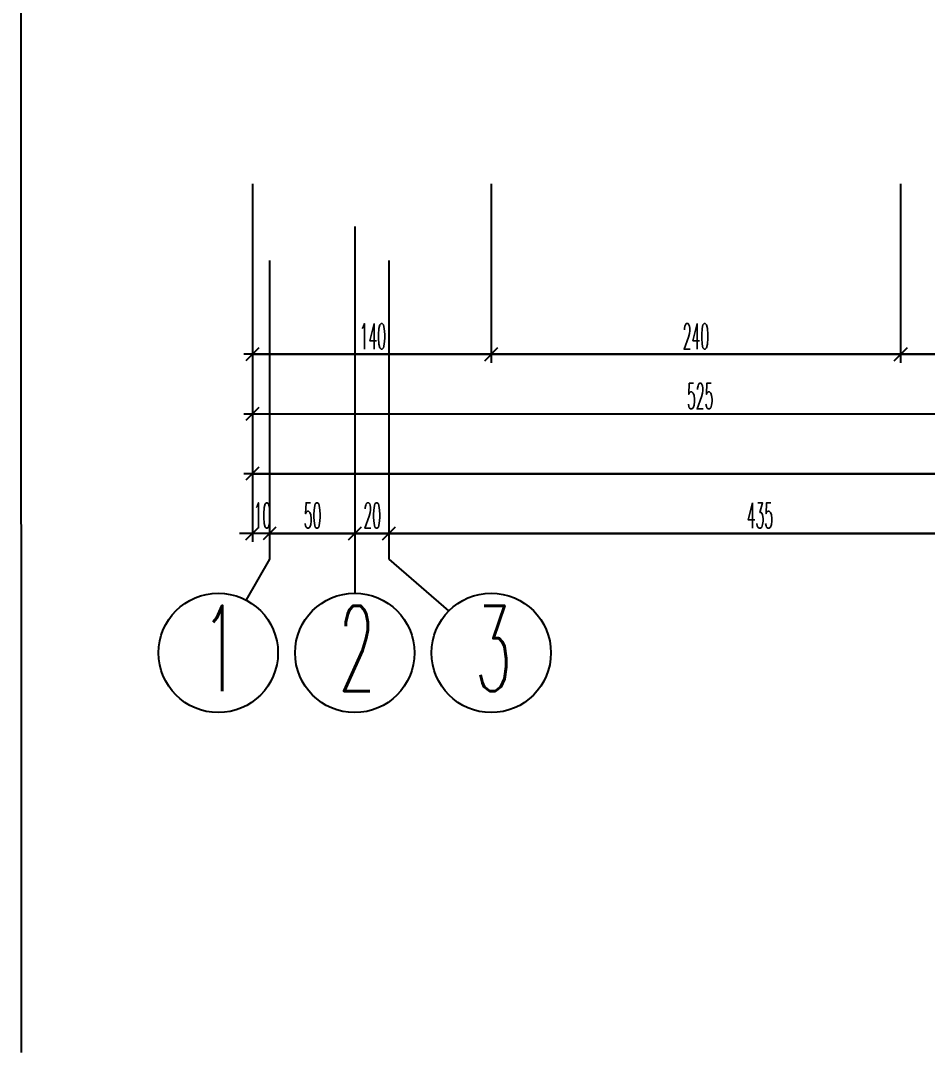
# Model space of a CAD drawing. Extents: x 78 to 306, y -397 to 18.
# Drawn here: x 271.836 to 271.9423, y -396.8934 to -396.7724 of the extents above; entities that cross this region are included whole.
import ezdxf

# ---------------------------------------------------------------- set-up
doc = ezdxf.new("R2010")
doc.units = 0
doc.header["$LTSCALE"] = 0.5
doc.header["$MEASUREMENT"] = 0
doc.linetypes.add('DASHDOT2', pattern=[0.5, 0.25, -0.125, 0, -0.125])
doc.linetypes.add('DASHED', pattern=[0.75, 0.5, -0.25])
doc.layers.get('0').update_dxf_attribs({"linetype": 'CONTINUOUS'})
for name, color, linetype in [('AKS', 5, 'DASHDOT2'), ('INS.YAKL.', 30, 'CONTINUOUS'), ('KOLON', 4, 'CONTINUOUS'), ('OLCU', 31, 'CONTINUOUS'), ('TEFRIS', 11, 'CONTINUOUS')]:
    doc.layers.add(name, color=color, linetype=linetype)
doc.styles.add('OLCU', font='romans.shx', dxfattribs={"width": 0.6, "height": 0.125})
doc.styles.add('OLCUIC', font='ROMANS.SHX', dxfattribs={"width": 0.4, "height": 0.15})

msp = doc.modelspace()

# ---------------------------------------------------------------- linework, layer by layer
at = {"color": 0, "linetype": 'ByBlock'}
for p, q in [((271.86389, -396.81081), (271.86239, -396.81231)), ((271.89189, -396.81081), (271.89039, -396.81231)), ((271.89039, -396.81231), (271.89189, -396.81081)), ((271.93989, -396.81081), (271.93839, -396.81231)), ((271.93839, -396.81231), (271.93989, -396.81081)), ((271.86389, -396.81781), (271.86239, -396.81931)), ((271.86389, -396.82481), (271.86239, -396.82631)), ((271.86239, -396.83331), (271.86389, -396.83181)), ((271.86589, -396.83181), (271.86439, -396.83331)), ((271.86589, -396.83181), (271.86439, -396.83331)), ((271.87589, -396.83181), (271.87439, -396.83331)), ((271.87439, -396.83331), (271.87589, -396.83181)), ((271.87989, -396.83181), (271.87839, -396.83331)), ((271.87839, -396.83331), (271.87989, -396.83181))]:
    msp.add_line(p, q, dxfattribs=at)
at = {"layer": 'AKS'}
for p, q in [((271.87514, -396.37156), (271.87514, -396.83956)), ((271.86514, -396.37556), (271.86514, -396.83556)), ((271.87914, -396.37556), (271.87914, -396.83556)), ((271.86514, -396.83556), (271.8624, -396.84036)), ((271.87914, -396.83556), (271.88615, -396.84165))]:
    msp.add_line(p, q, dxfattribs=at)
at = {"layer": 'INS.YAKL.', "linetype": 'DASHED', "ltscale": 0.5}
msp.add_line((271.83606, -396.8934), (271.83597, -396.45867), dxfattribs=at)
at = {"layer": 'OLCU', "ltscale": 1.4}
for p, q in [((271.86314, -396.79156), (271.86314, -396.83356)), ((271.89114, -396.79156), (271.89114, -396.81256)), ((271.93914, -396.79156), (271.93914, -396.81256)), ((272.05714, -396.81156), (271.86214, -396.81156)), ((271.86314, -396.81156), (271.89114, -396.81156)), ((271.89114, -396.81156), (271.93914, -396.81156)), ((271.93914, -396.81156), (271.96814, -396.81156)), ((272.05714, -396.81856), (271.86214, -396.81856)), ((271.96814, -396.81856), (271.86314, -396.81856)), ((272.05714, -396.82556), (271.86214, -396.82556)), ((271.86314, -396.82556), (272.25114, -396.82556)), ((271.86314, -396.83256), (271.86164, -396.83256)), ((272.05714, -396.83256), (271.86214, -396.83256)), ((271.86514, -396.83256), (271.87514, -396.83256)), ((271.86514, -396.83256), (271.86664, -396.83256)), ((271.87514, -396.83256), (271.87914, -396.83256)), ((271.87914, -396.83256), (271.96614, -396.83256))]:
    msp.add_line(p, q, dxfattribs=at)
at = {"layer": 'TEFRIS'}
for centre in [(271.85914, -396.84656), (271.87514, -396.84656), (271.89114, -396.84656)]:
    msp.add_circle(centre, 0.007, dxfattribs=at)

# ---------------------------------------------------------------- texts
at = {"layer": 'KOLON', "style": 'OLCU', "width": 0.5}
for s, p in [('1', (271.85725, -396.85104)), ('2', (271.87325, -396.85104)), ('3', (271.88925, -396.85104))]:
    msp.add_text(s, height=0.01, dxfattribs=at).set_placement(p)
at = {"layer": 'OLCU', "style": 'OLCUIC', "width": 0.4}
for s, p in [('140', (271.87572, -396.81096)), ('240', (271.9136, -396.81096)), ('525', (271.9141, -396.81796)), ('10', (271.86329, -396.83196)), ('50', (271.86917, -396.83196)), ('20', (271.87617, -396.83196)), ('435', (271.9211, -396.83196))]:
    msp.add_text(s, height=0.003, dxfattribs=at).set_placement(p)

doc.saveas('drawing.dxf')
